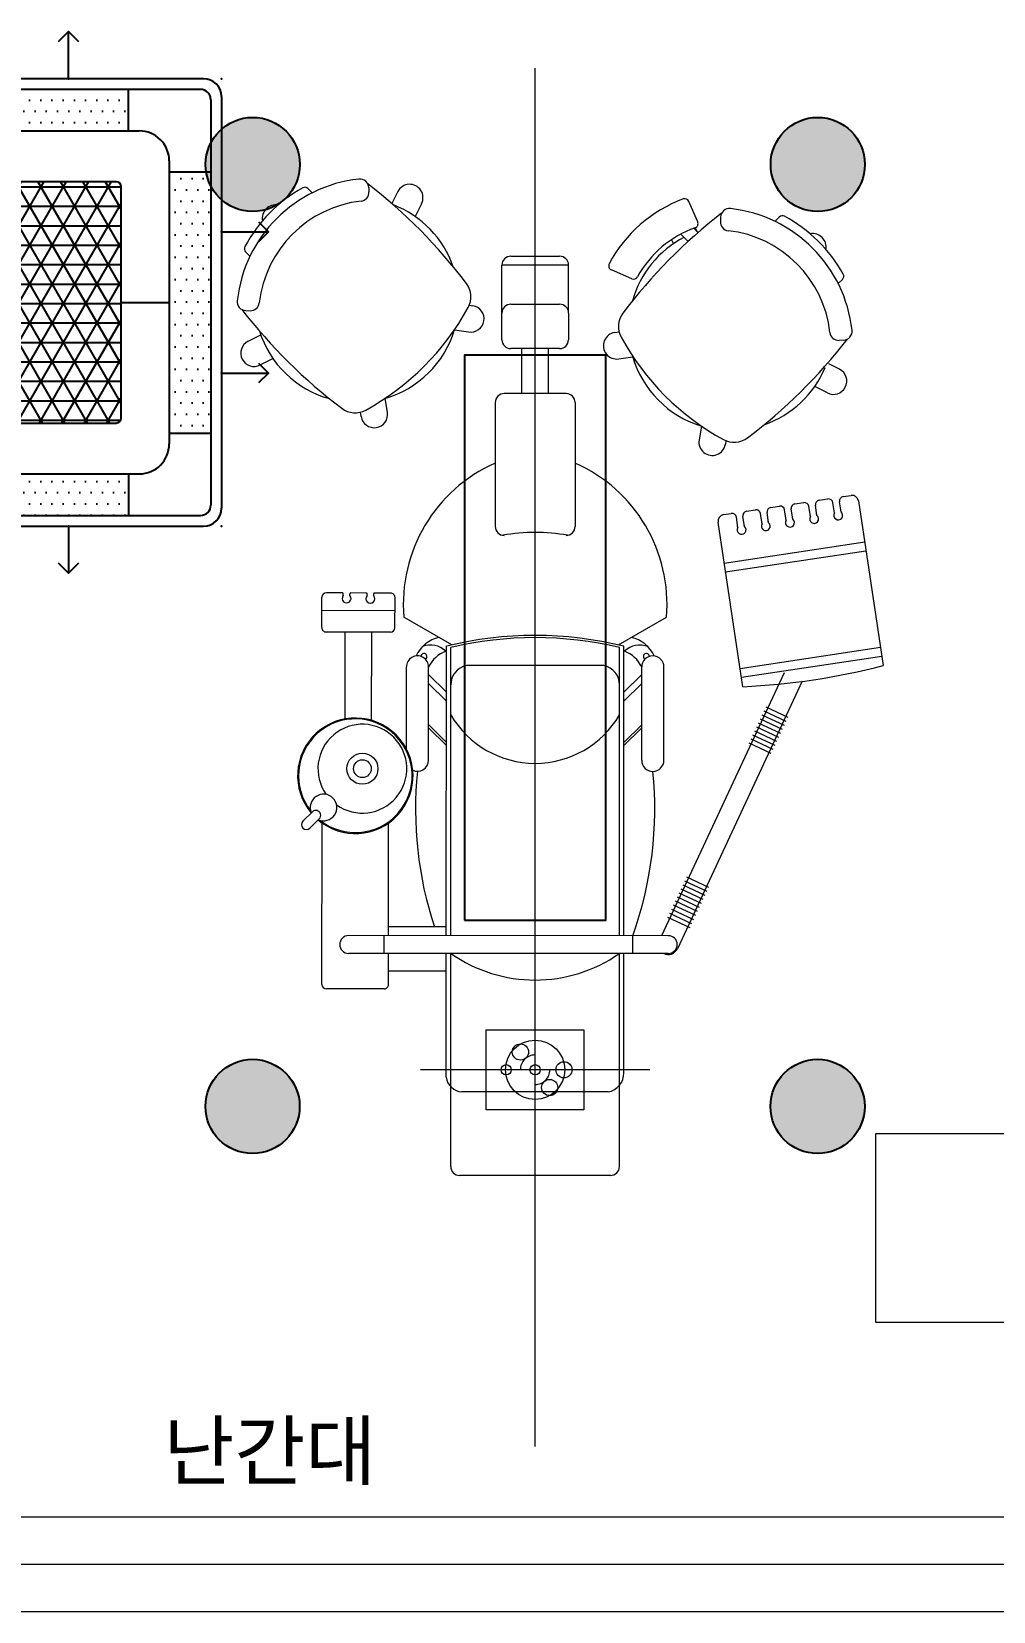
# Model space of a CAD drawing. Header units: metres. Extents: x 11578468 to 47831421, y -58341524 to -14256839.
# Drawn here: x 23848176 to 23850218, y -29093892 to -29090538 of the extents above; entities that cross this region are included whole.
import ezdxf

# ---------------------------------------------------------------- set-up
doc = ezdxf.new("R2010")
doc.units = ezdxf.units.M
doc.header["$LTSCALE"] = 50
doc.header["$MEASUREMENT"] = 0
doc.layers.get('0').update_dxf_attribs({"linetype": 'CONTINUOUS'})
for name, color, linetype in [('#조명', 40, 'CONTINUOUS'), ('DVM_INDOOR', 7, 'CONTINUOUS'), ('DVM_UNIT_BP', 7, 'CONTINUOUS'), ('DVM_UNIT_DP', 4, 'CONTINUOUS'), ('DVM_UNIT_LP', 3, 'CONTINUOUS'), ('wall', 3, 'CONTINUOUS')]:
    doc.layers.add(name, color=color, linetype=linetype)
doc.layers.add('ha', color=8, linetype='CONTINUOUS', lineweight=5)
doc.styles.add('JT1', font='malgun.ttf')

# ---------------------------------------------------------------- blocks, each defined once
blk = doc.blocks.new('DVM_DP_VEC')
at = {"layer": 'DVM_UNIT_DP', "color": 0}
blk.add_line((0, 0), (100, 0), dxfattribs=at)
blk.add_lwpolyline([(78.78679656440357, 21.21320343559637), (100, 0), (78.78679656440357, -21.21320343559637)], dxfattribs=at)
blk.add_point((0, 0), dxfattribs=at)
blk = doc.blocks.new('DVM_LP_VEC')
at = {"layer": 'DVM_UNIT_LP', "color": 0}
blk.add_line((0, 0), (100, 0), dxfattribs=at)
blk.add_lwpolyline([(78.78679656440357, 21.21320343559637), (100, 0), (78.78679656440357, -21.21320343559637)], dxfattribs=at)
blk.add_point((0, 0), dxfattribs=at)
blk = doc.blocks.new('DVM_ID_CST_WF4W_840X204X840_T')
at = {"layer": 'DVM_INDOOR'}
h = blk.add_hatch(dxfattribs=at)
h.set_pattern_fill('DOTS', color=0, scale=15)
h.set_pattern_definition([(0, (0, 0), (11.90625, 23.8125), [0, -23.8125])])
h.paths.add_polyline_path([(277.4875057097763, 451.6814269191617), (-277.3435554830898, 451.6814269191617), (-277.3435554830899, 363.3891185924401), (277.4875057097764, 363.3891185924401)])
h.paths.add_polyline_path([(-363.9913214610912, 276.7387997253788), (-452.2821236932634, 276.7387997253787), (-452.2821236932634, -278.0882596767043), (-363.9295776869899, -278.0882596767043)])
h.paths.add_polyline_path([(277.4834824804598, -364.7385785458554), (-277.3435554830899, -364.7385785458551), (-277.3435554830899, -453.030886872576), (277.4834824804598, -453.0308868725762)])
h.paths.add_polyline_path([(452.4260739199499, 276.7387997253787), (364.1981993359744, 276.7387997253787), (364.136378861799, -278.0882596767044), (452.4260739199499, -278.0882596767042)])
h = blk.add_hatch(dxfattribs=at)
h.set_pattern_fill('NET3', color=0, scale=13)
h.set_pattern_definition([(0, (0, 0), (0, 41.275), []), (59.99999999999999, (0, 0), (-35.7451985412027, 20.6375), []), (120, (0, 0), (-35.7451985412027, -20.63749999999999), [])])
h.paths.add_polyline_path([(261.2765116632472, 246.0862577089958, 0.4142135623730951), (251.2765116632471, 256.0862577089958), (-251.1365846658946, 256.0862577089959, 0.4142135623730951), (-261.1365846658946, 246.0862577089959), (-261.1365846658946, -247.4357176624109, 0.4142135623730951), (-251.1365846658946, -257.4357176624109), (251.2765116632472, -257.435717662411, 0.4142135623730951), (261.2765116632472, -247.435717662411)])
at = {"layer": 'DVM_INDOOR', "color": 0}
for p, q in [((437.070080349481, 474.3253868761433), (-436.9301533521289, 474.3253868761433)), ((-474.9301533521289, -437.6748468274689), (-474.9301533521289, 436.3253868761433)), ((430.42607391995, 451.6814269191617), (-430.2821236932635, 451.6814269191617)), ((-277.3435554830899, 363.3891185924401), (-277.3435554830899, 451.6814269191616)), ((277.4875057097764, 363.3891185924401), (277.4875057097764, 451.6814269191616)), ((475.070080349481, 436.3253868761435), (475.070080349481, -437.6748468274689)), ((-452.2821236932635, -431.0308868725761), (-452.2821236932635, 429.6814269191618)), ((452.4260739199499, 429.6814269191615), (452.4260739199499, -431.0308868725761)), ((-300.3938862155579, 363.3891185924401), (300.6007672759707, 363.3891185924401)), ((0.06996349867620211, 256.0862577089958), (0.1034405297400554, 363.3891185924401)), ((-363.9913214610911, 276.7387997253788), (-452.2821236932635, 276.7387997253787)), ((-363.9938858217375, 299.782040884275), (-363.9270117510618, -301.1456562540202)), ((364.2007668811713, 299.7820320921216), (364.1338097374042, -301.1456650461736)), ((364.1981993359744, 276.7387997253787), (452.4260739199498, 276.7387997253787)), ((-261.1365846658946, -0.6747299767075106), (-363.9604483006401, -0.6861727016087036)), ((261.2765116632472, -0.6747299767075674), (364.1672878214898, -0.6861943717160437)), ((0.06996349867628737, -257.435717662411), (0.06996349867628737, -364.7385785458553)), ((-363.9295776869899, -278.0882596767043), (-452.2821236932635, -278.0882596767043)), ((364.136378861799, -278.0882596767043), (452.4260739199498, -278.0882596767042)), ((-300.3270121448822, -364.7385785458553), (300.5338101322037, -364.7385785458553)), ((-277.3435554830899, -364.7385785458553), (-277.3435554830899, -453.0308868725761)), ((277.4834824804598, -364.7385785458553), (277.4834824804598, -453.030886872576)), ((-430.2821236932634, -453.0308868725761), (430.4260739199499, -453.0308868725761)), ((-436.9301533521287, -475.6748468274688), (437.070080349481, -475.6748468274688))]:
    blk.add_line(p, q, dxfattribs=at)
blk.add_lwpolyline([(-251.1365846658946, 256.0862577089959), (251.276511663247, 256.0862577089958, -0.414213562373095), (261.2765116632472, 246.0862577089958), (261.2765116632472, -247.435717662411, -0.414213562373095), (251.2765116632472, -257.435717662411), (-251.1365846658946, -257.4357176624109, -0.414213562373095), (-261.1365846658946, -247.4357176624109), (-261.1365846658946, 246.0862577089959, -0.414213562373095)], format="xyb", close=True, dxfattribs=at)
blk.add_circle((-342.5198852014717, -404.9323154055801), 4.242817642283626, dxfattribs=at)
for centre, radius, start, end in [((-436.9301533521289, 436.3253868761433), 38, 90, 180), ((437.070080349481, 436.3253868761433), 38, 0, 90), ((-430.2821236932635, 429.6814269191617), 22, 90, 180), ((430.4260739199499, 429.6814269191615), 22, 0, 90), ((-300.3938862155579, 299.7891185924401), 63.6, 90, 180.0063761447692), ((300.6007672759707, 299.78911859244), 63.6, 359.9936159345816, 90), ((-300.3270121448822, -301.1385785458551), 63.6, 180.0063761447692, 270), ((300.5338101322037, -301.1385785458552), 63.6, 270, 359.9936159345816), ((-430.2821236932635, -431.0308868725761), 22, 180, 270), ((430.4260739199499, -431.0308868725761), 22, 270, 0), ((-436.9301533521289, -437.6748468274688), 38, 180, 270), ((437.070080349481, -437.6748468274688), 38, 270, 0)]:
    blk.add_arc(centre, radius, start, end, dxfattribs=at)
at = {"layer": 'DVM_UNIT_BP'}
for p in [(-474.9301533521289, 474.3253868761433), (475.070080349481, 474.3253868761433), (-474.9301533521289, -475.6748468274689), (475.070080349481, -475.6748468274688)]:
    blk.add_point(p, dxfattribs=at)
at = {"layer": 'DVM_UNIT_DP'}
for p, rotation in [((-150.0700703541743, 474.3253868761433), 90), ((-474.9301533521289, -150.5526935809331), 180), ((149.9299296458255, -475.6748468274687), 270)]:
    blk.add_blockref('DVM_DP_VEC', p, dxfattribs=dict(at, rotation=rotation))
blk.add_blockref('DVM_DP_VEC', (475.0700803541758, 149.4473064190733), dxfattribs=at)
at = {"layer": 'DVM_UNIT_LP'}
for p, rotation in [((149.9299296458255, 474.3253868761433), 90), ((-474.9301533521289, 149.4473064190669), 180), ((-150.0700703541743, -475.6748468274686), 270)]:
    blk.add_blockref('DVM_LP_VEC', p, dxfattribs=dict(at, rotation=rotation))
blk.add_blockref('DVM_LP_VEC', (475.0700803541758, -150.5526935809268), dxfattribs=at)

msp = doc.modelspace()

# ---------------------------------------------------------------- hatches: boundary and pattern name
at = {"layer": 'wall', "ltscale": 10}
h = msp.add_hatch(color=1, dxfattribs=at)
h.dxf.hatch_style = 1
h.paths.add_polyline_path([(23848745.18607517, -29090820.09982181, 1), (23848545.18607517, -29090820.09982181, 1)])
h = msp.add_hatch(color=1, dxfattribs=at)
h.dxf.hatch_style = 1
h.paths.add_polyline_path([(23849945.18609468, -29090820.09982181, 1), (23849745.18609468, -29090820.09982181, 1)])
h = msp.add_hatch(color=1, dxfattribs=at)
h.dxf.hatch_style = 1
h.paths.add_polyline_path([(23848744.8253993, -29092820.09982181, 1), (23848544.8253993, -29092820.09982181, 1)])
h = msp.add_hatch(color=1, dxfattribs=at)
h.dxf.hatch_style = 1
h.paths.add_polyline_path([(23849944.82541882, -29092820.09982181, 1), (23849744.82541882, -29092820.09982181, 1)])

# ---------------------------------------------------------------- linework, layer by layer
at = {"layer": '#조명', "ltscale": 10}
msp.add_lwpolyline([(23849095.00552205, -29092424.81437638), (23849395.00552205, -29092424.81437638), (23849395.00552205, -29091224.81437638), (23849095.00552205, -29091224.81437638)], close=True, dxfattribs=at)
for centre in [(23848645.18607517, -29090820.09982181), (23849845.18609468, -29090820.09982181), (23848644.8253993, -29092820.09982181), (23849844.82541882, -29092820.09982181)]:
    msp.add_circle(centre, 100)
at = {"layer": 'ha'}
for p, q in [((23849244.69593416, -29093542.2717794), (23849245.22374493, -29090615.48441824)), ((23848771.58431722, -29090880.36259961), (23848762.56423073, -29090871.3392592)), ((23848891.66018338, -29090868.97731691), (23848892.04733234, -29090878.42180504)), ((23848953.40976929, -29090877.53543856), (23848940.39992597, -29090902.7719336)), ((23849003.69571318, -29090903.4586997), (23848989.88513255, -29090930.24846505)), ((23849590.23776557, -29090941.91178627), (23849571.55617258, -29090898.53513156)), ((23849638.70266903, -29090931.7944639), (23849638.3121137, -29090941.23881178)), ((23849754.09750638, -29090940.92269087), (23849763.28735257, -29090931.73615864)), ((23849534.32403552, -29090979.92900586), (23849538.5998483, -29090988.42012779)), ((23849554.08299343, -29090968.06142783), (23849568.90067955, -29090982.88445929)), ((23849581.66604492, -29090955.64289101), (23849590.82774398, -29090964.80789507)), ((23849584.85334939, -29090954.48337635), (23849589.26534048, -29090963.24492795)), ((23848639.40122068, -29091014.87541018), (23848630.21468845, -29091005.68556399)), ((23849193.29162493, -29091014.83733015), (23849297.0118246, -29091014.85603483)), ((23849174.41332454, -29091135.62084183), (23849174.43170615, -29091033.69214772)), ((23849315.86664187, -29091033.71765381), (23849174.43000596, -29091033.69214742)), ((23849245.04763733, -29091592.02663536), (23849245.14812546, -29091034.8053712)), ((23849315.84996046, -29091135.64634822), (23849315.86664187, -29091033.71765381)), ((23849450.31180063, -29091062.75544627), (23849406.85136854, -29091044.01918621)), ((23849888.61031695, -29091073.10578742), (23849897.63365736, -29091064.08570092)), ((23849105.6032168, -29091118.82112132), (23849112.73009294, -29091119.98460036)), ((23849193.27494352, -29091116.76602456), (23849296.99514319, -29091116.78472924)), ((23848630.27299371, -29091130.27024753), (23848639.71734159, -29091130.66080286)), ((23849174.40312199, -29091192.19549619), (23849174.41332455, -29091135.62084183)), ((23849315.84996046, -29091135.64634822), (23849315.8397579, -29091192.22100258)), ((23848635.3197895, -29091195.51071166), (23848662.11453426, -29091181.70979434)), ((23849073.86853273, -29091170.96395328), (23849103.61481776, -29091175.82010322)), ((23849413.95979554, -29091176.98190172), (23849423.10481507, -29091175.57792288)), ((23849296.97813893, -29091211.07581985), (23849193.25793926, -29091211.05711516)), ((23849216.81346707, -29091306.68650819), (23849216.83071191, -29091211.06136623)), ((23849273.38812144, -29091306.69671074), (23849273.40536628, -29091211.07156879)), ((23849899.99559965, -29091193.18165357), (23849890.55111152, -29091193.56880253)), ((23848661.22491203, -29091245.80600217), (23848688.01965678, -29091232.00508486)), ((23849422.54477295, -29091232.90139549), (23849452.33580401, -29091228.32776094)), ((23849891.437478, -29091254.93123949), (23849868.66245165, -29091243.19032523)), ((23848931.3799253, -29091346.42814362), (23848926.80629075, -29091316.63711255)), ((23849311.10455768, -29091306.70351245), (23849179.09703083, -29091306.67970648)), ((23849865.51421686, -29091305.21718337), (23849838.72445151, -29091291.40660274)), ((23848875.46043153, -29091355.01312102), (23848874.05645269, -29091345.86810149)), ((23849160.23541185, -29091325.53452375), (23849160.1879388, -29091588.77948151)), ((23849329.95937495, -29091325.56513142), (23849329.9119019, -29091588.81008918)), ((23849598.00896328, -29091375.39000292), (23849593.15281335, -29091405.13628795)), ((23849650.15179524, -29091407.12468699), (23849648.9883162, -29091414.25156314)), ((23849899.30447975, -29091525.38000182), (23849916.29481792, -29091522.82116072)), ((23849694.17731562, -29091556.27331389), (23849712.82713949, -29091553.46454485)), ((23849745.46100254, -29091548.54970035), (23849764.10890267, -29091545.74122103)), ((23849778.13549136, -29091575.45741439), (23849774.83611033, -29091553.65436698)), ((23849792.12022964, -29091573.34310088), (23849788.82404007, -29091551.56114851)), ((23849796.74276572, -29091540.82637652), (23849815.39066586, -29091538.0178972)), ((23849829.41951542, -29091567.74904061), (23849826.1178736, -29091545.93104377)), ((23849843.4042537, -29091565.63472709), (23849840.10580315, -29091543.83782407)), ((23849848.0245289, -29091533.1030527), (23849866.6706167, -29091530.29484633)), ((23849880.69946627, -29091560.02598973), (23849877.39782445, -29091538.2079929)), ((23849880.69946627, -29091560.02598973), (23849880.15177143, -29091556.40336288)), ((23849894.68420454, -29091557.91167622), (23849891.385754, -29091536.1147732)), ((23849894.68420454, -29091557.91167622), (23849894.13650971, -29091554.28904936)), ((23849931.68033645, -29091534.43340578), (23849984.28334591, -29091883.92648838)), ((23849685.91666405, -29091928.86219962), (23849633.31526541, -29091579.37981923)), ((23849645.58985939, -29091563.59085984), (23849661.54345258, -29091561.1881584)), ((23849675.57792934, -29091590.9565116), (23849672.27066055, -29091569.10130648)), ((23849675.57792934, -29091590.9565116), (23849675.0302345, -29091587.33388474)), ((23849689.56266762, -29091588.84219808), (23849686.25858964, -29091567.00808375)), ((23849689.56266762, -29091588.84219808), (23849689.01497278, -29091585.21957123)), ((23849726.8514673, -29091583.16578818), (23849723.55434705, -29091561.3776902)), ((23849726.8514673, -29091583.16578818), (23849726.30377247, -29091579.54316133)), ((23849740.83620558, -29091581.05147466), (23849737.54227698, -29091559.28447294)), ((23849740.83620558, -29091581.05147466), (23849740.28851074, -29091577.42884781)), ((23849778.13549136, -29091575.45741439), (23849777.58779653, -29091571.83478754)), ((23849792.12022964, -29091573.34310088), (23849791.5725348, -29091569.72047402)), ((23849829.41951542, -29091567.74904061), (23849828.87182059, -29091564.12641375)), ((23849843.4042537, -29091565.63472709), (23849842.85655886, -29091562.01210023)), ((23849646.41855023, -29091666.45279581), (23849944.78523209, -29091621.51708458)), ((23849649.22703218, -29091685.10071343), (23849947.59371404, -29091640.16500219)), ((23848791.87145393, -29091803.48831236), (23848792.22058266, -29091739.12578655)), ((23848835.64575406, -29091729.88014945), (23848801.70121774, -29091729.74848632)), ((23848837.51070002, -29091735.43681657), (23848837.52447325, -29091731.7730473)), ((23848851.65426391, -29091735.48998654), (23848851.66803713, -29091731.82621727)), ((23848886.18546106, -29091730.06089762), (23848853.56093498, -29091729.94749808)), ((23848888.05040703, -29091735.61756474), (23848888.06418025, -29091731.95379547)), ((23848902.19397091, -29091735.67073471), (23848902.20774413, -29091732.00696544)), ((23848938.04517831, -29091730.25990938), (23848904.10064198, -29091730.12824625)), ((23848947.19511789, -29091803.60003638), (23848947.43877424, -29091739.72439862)), ((23848947.33087239, -29091768.01136965), (23848792.06714526, -29091767.41225366)), ((23849068.22507228, -29091840.20250163), (23848966.02362796, -29091781.17189329)), ((23849421.81999335, -29091840.2435729), (23849524.00340842, -29091781.27251821)), ((23848937.76437686, -29091812.99317796), (23848801.298724, -29091812.96856803)), ((23848841.2109685, -29091997.37816863), (23848841.24422324, -29091812.97577171)), ((23848897.78507448, -29092000.42925652), (23848897.81887761, -29091812.98597427)), ((23849056.31107726, -29092457.47359292), (23849056.42188668, -29091843.01925737)), ((23849065.82540307, -29091989.65059445), (23849065.85062975, -29091845.59616551)), ((23849424.13154739, -29091989.71521064), (23849424.15677974, -29091845.62921606)), ((23849433.4754397, -29092457.54160996), (23849433.5862551, -29091843.05411089)), ((23849680.09203992, -29091890.18753025), (23849978.45872178, -29091845.25181902)), ((23848971.52061933, -29092060.84942702), (23848971.55197149, -29091886.9971909)), ((23849018.66180785, -29092085.01698331), (23849018.69751679, -29091887.00569303)), ((23849390.56678166, -29091884.23745269), (23849099.3547048, -29091884.19806525)), ((23849471.25904277, -29092085.09860376), (23849471.29475171, -29091887.08731348)), ((23849518.40458807, -29092085.10710589), (23849518.44029702, -29091887.09581561)), ((23849682.90052187, -29091908.83544787), (23849981.26720373, -29091863.89973664)), ((23849056.40086094, -29091959.61006483), (23849018.6912264, -29091921.88682689)), ((23849056.40426179, -29091940.75184671), (23849018.69462725, -29091903.02860877)), ((23849433.56522337, -29091959.67808187), (23849471.28846132, -29091921.96844734)), ((23849433.56862423, -29091940.81986375), (23849471.29186217, -29091903.11022921)), ((23849773.63622126, -29091899.20771274), (23849513.15155268, -29092457.55597858)), ((23849812.08852477, -29091917.1467593), (23849546.98928121, -29092485.38635562)), ((23849065.74053471, -29092457.47529341), (23849065.82540307, -29091989.65059445)), ((23849424.04667765, -29092457.53990959), (23849424.13154739, -29091989.71521064)), ((23849726.70867684, -29091988.64551814), (23849773.70593668, -29092010.57101949)), ((23849730.69513163, -29091980.1005618), (23849777.69239147, -29092002.02606315)), ((23849734.68158642, -29091971.55560547), (23849781.67884626, -29091993.48110681)), ((23849056.38385668, -29092053.90115544), (23849018.67422214, -29092016.1779175)), ((23849056.38505906, -29092047.23376849), (23849018.67542452, -29092009.51053054)), ((23849433.54821911, -29092053.96917249), (23849471.27145706, -29092016.25953794)), ((23849433.5494215, -29092047.30178552), (23849471.27265945, -29092009.59215099)), ((23849710.76285768, -29092022.82534348), (23849757.76011752, -29092044.75084483)), ((23849714.74931246, -29092014.28038714), (23849761.74657231, -29092036.20588849)), ((23849718.73576726, -29092005.73543081), (23849765.7330271, -29092027.66093216)), ((23849722.72222205, -29091997.19047447), (23849769.71948189, -29092019.11597582)), ((23849698.8034933, -29092048.46021249), (23849745.80075315, -29092070.38571383)), ((23849702.78994809, -29092039.91525615), (23849749.78720794, -29092061.8407575)), ((23849706.77640288, -29092031.37029982), (23849753.77366273, -29092053.29580116)), ((23848771.85527411, -29092194.50003037), (23848751.84950215, -29092214.49858804)), ((23848786.52088017, -29092209.17092692), (23848766.51510821, -29092229.16948459)), ((23848792.27731887, -29092561.14618066), (23848792.33918312, -29092218.09992061)), ((23848933.73265947, -29092457.45148738), (23848933.77581904, -29092218.125427)), ((23849554.29450715, -29092358.21487965), (23849601.291767, -29092380.140381)), ((23849558.28096194, -29092349.66992332), (23849605.27822179, -29092371.59542467)), ((23849562.26741673, -29092341.12496698), (23849609.26467658, -29092363.05046833)), ((23849566.25387152, -29092332.58001065), (23849613.25113137, -29092354.505512)), ((23849538.34868799, -29092392.394705), (23849585.34594784, -29092414.32020634)), ((23849542.33514278, -29092383.84974866), (23849589.33240262, -29092405.77525001)), ((23849546.32159757, -29092375.30479233), (23849593.31885742, -29092397.23029367)), ((23849550.30805236, -29092366.75983599), (23849597.30531221, -29092388.68533734)), ((23849526.38932362, -29092418.029574), (23849573.38658346, -29092439.95507535)), ((23849530.37577841, -29092409.48461767), (23849577.37303825, -29092431.41011902)), ((23849534.3622332, -29092400.93966133), (23849581.35949304, -29092422.86516268)), ((23849527.76653031, -29092457.55861422), (23848848.87067792, -29092457.43618355)), ((23848924.29674871, -29092495.1662232), (23848924.30355041, -29092457.44978695)), ((23849056.31447811, -29092438.6153748), (23848933.73606032, -29092438.59326926)), ((23849452.32685611, -29092495.26144705), (23849452.33365782, -29092457.54501081)), ((23849527.7597286, -29092495.27505046), (23848848.86387622, -29092495.15261979)), ((23848933.71395478, -29092561.17168705), (23848933.72585776, -29092495.16792362)), ((23849056.25691016, -29092757.83805565), (23849056.30427556, -29092495.19002916)), ((23849065.68161508, -29092782.26130629), (23849065.73369255, -29092495.19172964)), ((23849423.98815056, -29092780.15689268), (23849424.03983537, -29092495.25634583)), ((23849433.42271654, -29092749.89919945), (23849433.46863799, -29092495.2580462)), ((23849056.29747385, -29092532.9064654), (23848933.71905606, -29092532.88435987)), ((23848924.2831453, -29092570.59909568), (23848801.7047275, -29092570.57699015)), ((23849141.10470099, -29092827.11506927), (23849141.13530866, -29092657.39110618)), ((23849141.13530866, -29092657.39110618), (23849348.575708, -29092657.42851555)), ((23849244.82319174, -29092836.61002856), (23849244.85721726, -29092647.93355626)), ((23849348.575708, -29092657.42851555), (23849348.54510034, -29092827.15247865)), ((23849488.43916113, -29092742.31572254), (23849001.24124787, -29092742.22786228)), ((23849339.17844065, -29092742.28880518), (23849150.50196834, -29092742.25477965)), ((23849065.64890847, -29092947.79586012), (23849065.68161508, -29092782.26130629)), ((23849399.97536156, -29092789.43378703), (23849089.44864414, -29092789.39065006)), ((23849423.95490327, -29092947.84668595), (23849423.98815056, -29092780.15689268)), ((23849348.54510034, -29092827.15247865), (23849141.10470099, -29092827.11506927)), ((23850367.85535289, -29092878.27177608), (23849967.85535289, -29092878.27177608)), ((23849967.85535289, -29092878.27177608), (23849967.85535289, -29093278.27177608)), ((23849405.09413458, -29092966.70116526), (23849084.50457589, -29092966.65780441)), ((23849967.85535289, -29093278.27177608), (23850367.85535289, -29093278.27177608)), ((23850327.69593415, -29093692.2717794), (23846727.69593415, -29093692.2717794)), ((23846787.69593415, -29093792.2717794), (23850267.69593415, -29093792.2717794)), ((23846727.69593415, -29093892.2717794), (23850327.69593415, -29093892.2717794))]:
    msp.add_line(p, q, dxfattribs=at)
for centre, radius in [((23848878.0771561, -29092102.99461848), 33.00188224976487), ((23848878.0771561, -29092102.99461848), 18.85821842843706), ((23849244.8402045, -29092742.27179241), 62.89215845883763), ((23849213.7309463, -29092704.54974476), 17.20812431594882), ((23849306.12941339, -29092742.28284518), 17.20812431594882), ((23849183.5509956, -29092742.26073964), 10.8434755963513), ((23849244.8402045, -29092742.27179241), 10.8434755963513), ((23849275.9494627, -29092779.99384006), 17.20812431594882)]:
    msp.add_circle(centre, radius, dxfattribs=at)
for centre, radius, start, end in [((23848902.83314962, -29091141.54152036), 292.3023856407746, 96.30192954086827, 173.6774052517098), ((23848872.8177892, -29090869.74970533), 18.85821842843706, 2.347357415333858, 96.30192953828569), ((23848902.83314962, -29091141.54152036), 311.1606040692117, 119.1423445411836, 151.8132088445344), ((23848755.89564139, -29090878.00544378), 9.42910921421853, 44.98966740312129, 119.1423445347677), ((23848873.20493816, -29090879.19419346), 18.85821842843706, 276.4434011737894, 2.347357415333858), ((23848197.12547838, -29091754.92002784), 1130.757833914286, 37.09559128375717, 52.24514637736467), ((23848978.55274124, -29090890.49706913), 28.28732764265561, 332.7281231413394, 152.7281231480462), ((23848902.83314962, -29091141.54152036), 245.156839569682, 96.44340117455688, 173.5359336182496), ((23848693.69107537, -29090934.23013609), 28.28732764265563, 79.19431450363402, 191.3094158907666), ((23848866.21860965, -29091108.40282598), 216.8695119270263, 19.07207735969419, 68.96171958783049), ((23849660.57009058, -29091167.74007984), 292.3023856407746, 110.1996479685969, 152.0966097995543), ((23849562.89608879, -29090902.26488347), 9.42910921421853, 23.30072887236956, 110.1996479723532), ((23849657.5447834, -29090932.57364826), 18.85821842843706, 83.6774052511046, 177.6319773792437), ((23849627.43139619, -29091204.35461981), 292.3023856407746, 6.30192954086827, 83.67740525469326), ((23850332.91779071, -29091817.9876191), 1130.757833914286, 127.7341884278055, 142.8837435146221), ((23849581.57768178, -29090945.64153818), 9.42910921421853, 289.5786309660554, 23.30072887236956), ((23849657.15422807, -29090942.01799614), 18.85821842843706, 177.6319773792437, 263.5359336249915), ((23849769.95353715, -29090938.40474798), 9.42910921421853, 61.8132088572514, 134.9896674191307), ((23849627.43139619, -29091204.35461981), 311.1606040692117, 29.14234453931724, 61.81320885466243), ((23849660.57009058, -29091167.74007984), 216.8695119270263, 117.3113427243962, 164.4055478526124), ((23849660.57009058, -29091167.74007984), 226.2986211412448, 109.5786309670815, 151.1776219623344), ((23849627.43139619, -29091204.35461981), 245.156839569682, 6.443401177152287, 83.53593362094293), ((23849834.74278047, -29090995.21254556), 28.28732764265563, 349.194314503634, 101.3094158966859), ((23848636.88327779, -29090999.01937941), 9.42910921421853, 151.8132088479915, 224.9896673871176), ((23849193.28822408, -29091033.69554827), 18.85821842843706, 89.98966738948968, 179.989667400808), ((23849297.00842375, -29091033.71425295), 18.85821842843706, 359.9896673894917, 89.98966740081005), ((23849410.58424369, -29091035.36044821), 9.42910921421853, 152.0966098096124, 246.6786059334535), ((23849890.96747278, -29091057.41711158), 9.42910921421853, 314.9896673871177, 29.14234454579131), ((23849061.44751735, -29091101.34294492), 47.1455460710926, 331.1920782185476, 37.09559128539258), ((23849454.04467578, -29091054.09670828), 9.42910921421853, 246.6786059334535, 331.1776219600214), ((23848631.05217807, -29091111.42813316), 18.85821842843706, 173.6774052511046, 267.6319773797114), ((23848640.49652595, -29091111.81868849), 18.85821842843706, 267.6319773797114, 353.5359336137451), ((23849108.17245535, -29091147.90235179), 28.28732764265563, 260.7281231612156, 80.72812315376865), ((23849193.27154266, -29091135.62424268), 18.85821842843706, 89.98966738949173, 179.989667400808), ((23849296.99174234, -29091135.64294736), 18.85821842843706, 359.9896674008101, 89.98966738949173), ((23849516.46614891, -29090436.05512585), 1130.757833914286, 217.7341884257688, 232.8837435073727), ((23848619.931819, -29090858.53813566), 551.0208156440326, 298.7872565860094, 331.1920782165011), ((23849468.83153744, -29091164.0988386), 47.1455460710926, 142.8837435147263, 208.7872565783396), ((23848866.21860965, -29091108.40282598), 216.8695119270263, 197.5090637738937, 254.4055478476079), ((23848866.21860965, -29091108.40282598), 216.8695119270263, 285.90532999325, 343.2683296477508), ((23849418.25228424, -29091204.94164861), 28.28732764265561, 98.72812314455007, 278.7281231531532), ((23849910.4347809, -29090921.45328919), 551.0208156440326, 208.7872565795777, 241.1920782099165), ((23849889.7787231, -29091174.72640835), 18.85821842843706, 186.4434011737894, 272.3473574153338), ((23849899.22321123, -29091174.33925939), 18.85821842843706, 272.3473574153338, 6.301929537043291), ((23848648.27235077, -29091220.65835692), 28.28732764265561, 117.2512116511685, 297.2512116477134), ((23849193.26134011, -29091192.19889705), 18.85821842843706, 179.9896673894917, 269.9896673894897), ((23849296.98153978, -29091192.21760173), 18.85821842843706, 269.98966740081, 359.9896673894917), ((23849014.05288872, -29090498.64694857), 1130.757833914286, 307.0955912809258, 322.2451463698488), ((23849660.57009058, -29091167.74007984), 216.8695119270263, 195.9053299904105, 253.2683296486933), ((23849660.57009058, -29091167.74007984), 216.8695119270263, 289.0720773537915, 337.408978080205), ((23849878.47584743, -29091280.07421143), 28.28732764265561, 242.728123154753, 62.72812315475296), ((23849179.09362997, -29091325.5379246), 18.85821842843706, 89.98966740081005, 179.9896674008101), ((23849311.10115683, -29091325.56173057), 18.85821842843706, 359.9896674008101, 89.98966740081005), ((23848862.57736841, -29091300.14137913), 47.1455460710926, 232.8837435056522, 298.7872565884554), ((23848903.42017841, -29091350.72063232), 28.28732764265561, 188.7281231520082, 8.728123144550056), ((23849621.07056477, -29091409.69392554), 28.28732764265563, 170.7281231451059, 350.7281231463217), ((23849667.62997164, -29091362.96898754), 47.1455460710926, 241.192078208432, 307.0955912817815), ((23849293.37008486, -29091754.3671967), 328.4420719112941, 113.9182658141294, 184.6812089471736), ((23849196.66664062, -29091754.3497574), 328.4420719112941, 355.2981258485781, 66.06106898754541), ((23849917.75166611, -29091536.8894862), 14.14355643139034, 10.00031929979841, 95.91220221647056), ((23849695.5815566, -29091565.5972727), 9.42910921421853, 98.56470078365221, 188.6050760537748), ((23849714.23138047, -29091562.78850365), 9.42910921421853, 8.605090866740213, 98.5647007870234), ((23849746.86524351, -29091557.87365915), 9.42910921421853, 98.56470076463918, 188.6050928837586), ((23849765.51314365, -29091555.06517983), 9.42910921421853, 8.605087133828102, 98.5647007870234), ((23849798.14700669, -29091550.15033533), 9.42910921421853, 98.56470078365221, 188.6050891284646), ((23849816.79490683, -29091547.34185601), 9.42910921421853, 8.60508338192113, 98.5647007870234), ((23849849.42876988, -29091542.42701151), 9.42910921421853, 98.56470078365221, 188.6050853731707), ((23849868.07485768, -29091539.61880514), 9.42910921421853, 8.60508338192113, 98.56470078365221), ((23849900.70872072, -29091534.70396063), 9.42910921421853, 98.56470076463918, 188.6050853731707), ((23849179.04615692, -29091588.78288236), 18.85821842843706, 179.9896674008101, 269.98966740081), ((23849311.05368378, -29091588.80668833), 18.85821842843706, 269.98966740081, 359.9896674008101), ((23849647.34947903, -29091577.62453103), 14.14355643139034, 97.12940326073223, 187.1290822654491), ((23849662.94769355, -29091570.5121172), 9.42910921421853, 8.605074062525253, 98.5647007870234), ((23849683.5026231, -29091596.06604478), 9.429109214219064, 147.187657003133, 50.00690122120887), ((23849734.77616107, -29091588.27532136), 9.429109214219064, 147.187657003133, 50.00690120666041), ((23849786.06018513, -29091580.56694758), 9.429109214219064, 147.187656984108, 50.00690122120887), ((23849837.34420919, -29091572.85857379), 9.429109214219064, 147.187657003133, 50.00690122120887), ((23849888.62416003, -29091565.13552291), 9.429109214219064, 147.187657003133, 50.00690122120887), ((23849244.977941, -29091987.93076304), 386.5934777829597, 79.76807573896069, 100.2112590574432), ((23848801.64955031, -29091739.17745397), 9.42910921421853, 89.68604242637386, 179.6860424038616), ((23848844.55903621, -29091741.700127), 9.429109214219064, 138.3749865860324, 41.19423081005065), ((23848835.63866473, -29091731.76595797), 1.885821842843698, 359.7846087456844, 89.78460874610985), ((23848853.55384565, -29091731.8333066), 1.885821842843698, 89.78460863250193, 179.7846087456844), ((23848895.09874321, -29091741.88087517), 9.429109214219064, 138.3749865860324, 41.19423081005065), ((23848886.17837173, -29091731.94670614), 1.885821842843698, 359.7846087456844, 89.78460874610985), ((23848904.09355265, -29091732.01405477), 1.885821842843698, 89.78460863250193, 179.7846087456844), ((23848938.00973166, -29091739.68895197), 9.42910921421853, 359.7846087004965, 89.78460870058157), ((23848801.30042442, -29091803.53945896), 9.42910921421853, 179.6892072576471, 269.9896673894938), ((23848937.76607728, -29091803.5640689), 9.42910921421853, 269.9896674121304, 359.7814438709385), ((23849054.99436045, -29091891.19884949), 68.40349068738495, 102.0606508199089, 156.1911327989773), ((23849244.93349106, -29092606.8103005), 786.7104820401825, 76.12529421476218, 103.8641164518529), ((23849244.93349106, -29092606.8103005), 781.9959274330731, 76.75079653237404, 103.2386482411364), ((23849434.99639804, -29091891.26737827), 68.40349068738495, 23.78820200271134, 77.92080940144564), ((23849008.83926816, -29091864.42938621), 6.216299245810451, 305.4172476783344, 175.861255793246), ((23849022.78182656, -29091887.29875747), 46.76051591486446, 46.20609318021813, 111.4178094913216), ((23849080.04993857, -29091917.25330253), 68.40349068738495, 111.3531216463259, 153.7560524515311), ((23849467.21033651, -29091887.37890479), 46.76051591486446, 68.56152529594915, 133.7732416170275), ((23849409.93142434, -29091917.31279267), 68.40349068738495, 26.2232823414266, 68.62621314397727), ((23849481.16114243, -29091864.51456376), 6.216299245810451, 4.118079008605518, 234.5620871293409), ((23848995.12474414, -29091887.00144196), 23.57277303554633, 359.9896673940186, 179.9896674030733), ((23849106.74245334, -29091924.4392092), 40.91367124376327, 100.4029153386398, 180.9500625714816), ((23849383.23631953, -29091924.48907153), 40.91367124376327, 359.0292722242617, 79.67863902902884), ((23849494.86752437, -29091887.09156454), 23.57277303554633, 359.9896674030733, 179.9896673940187), ((23849624.76203565, -29090509.78037588), 1420.398926723385, 272.4676064426778, 284.6617951225509), ((23849244.99749589, -29091884.2105635), 207.4404027128077, 210.2623087143177, 329.7170260816094), ((23848863.07555685, -29092117.99080799), 122.578419784841, 229.8394093343432, 220.1315926041872), ((23848863.07555685, -29092117.99080799), 120.6925979419972, 231.7331458893237, 218.2486511437138), ((23848878.0771561, -29092102.99461848), 94.29109214218532, 234.5148725985426, 215.4664764616992), ((23848995.08903519, -29092085.01273224), 23.57277303554633, 244.9320519723073, 359.9896673940186), ((23849494.83181542, -29092085.10285482), 23.57277303554633, 179.9896673940187, 359.9896673940186), ((23849784.18726748, -29092189.77289201), 793.2680007804174, 174.12575080093, 198.2815712325661), ((23848705.69585, -29092189.5783991), 793.2680007804174, 340.2570530014864, 5.85358399481236), ((23848795.62423655, -29092185.42070228), 28.28732764265561, 246.4760594623716, 203.4556790222493), ((23848779.18807714, -29092201.83547864), 10.37202013564041, 314.9896673943941, 134.9896674089429), ((23848759.18230518, -29092221.83403631), 10.37202013564041, 134.9896674089429, 314.9896673943888), ((23848848.86727707, -29092476.29440167), 18.85821842843706, 89.98966740081005, 179.9896673894917), ((23849527.76312945, -29092476.41683234), 18.85821842843706, 359.9896674008101, 89.98966740081005), ((23848848.86727707, -29092476.29440167), 18.85821842843706, 179.9896673894917, 269.9896673894897), ((23849244.93281717, -29092239.8523364), 311.94636078516, 234.9385305105822, 305.0408042842935), ((23849527.76312945, -29092476.41683234), 21.21549573199144, 242.7236229483354, 334.9896673987992), ((23849527.76312945, -29092476.41683234), 18.85821842843706, 269.98966740081, 359.9896674008101), ((23848801.70642793, -29092561.14788108), 9.42910921421853, 179.9896674121304, 269.9896673894938), ((23848924.28484572, -29092561.16998662), 9.42910921421853, 269.9896674121263, 359.9896674121304), ((23849244.8402045, -29092742.27179241), 31.46180226903062, 89.98966739331539, 179.9896674000996), ((23849092.04561026, -29092753.42446283), 36.05982329919045, 187.0304263147696, 265.8700817113073), ((23849244.8402045, -29092742.27179241), 31.46180226891602, 269.9896673933154, 359.9896674000996), ((23849392.51491718, -29092749.20605699), 40.91367124376327, 280.5064377056831, 0.9500625767843175), ((23849084.50712653, -29092947.79958616), 18.85821842843706, 179.9886793904045, 269.992250536478), ((23849405.09668522, -29092947.842947), 18.85821842843706, 269.9922505477963, 359.9886401610947)]:
    msp.add_arc(centre, radius, start, end, dxfattribs=at)

# ---------------------------------------------------------------- block references
at = {"layer": 'DVM_INDOOR', "color": 2}
msp.add_blockref('DVM_ID_CST_WF4W_840X204X840_T', (23848103.79540219, -29091112.33412095), dxfattribs=at)

# ---------------------------------------------------------------- texts
at = {"layer": 'ha', "style": 'JT1'}
msp.add_text('난간대', height=120, dxfattribs=at).set_placement((23848455.70185794, -29093611.32657096))

doc.saveas('drawing.dxf')
